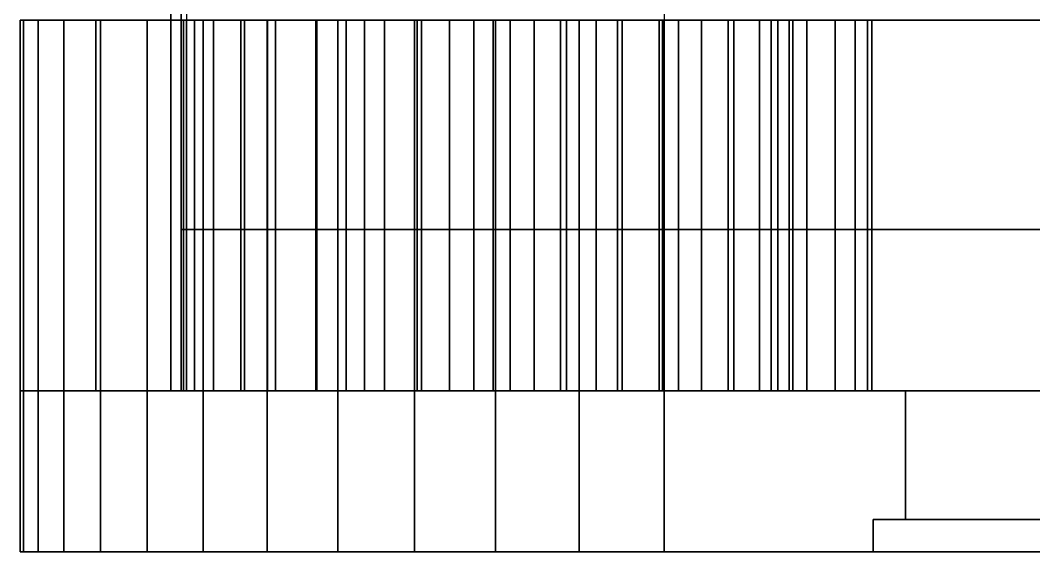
# Model space of a CAD drawing. Header units: metres. Extents: x 0 to 90, y -3.3 to 0.
# Drawn here: x 0 to 3.149, y -3.3 to -1.65 of the extents above; entities that cross this region are included whole.
import ezdxf

# ---------------------------------------------------------------- set-up
doc = ezdxf.new("R2010")
doc.units = ezdxf.units.M

msp = doc.modelspace()

# ---------------------------------------------------------------- linework, layer by layer
at = {"layer": 'bottom'}
for points, invisible_edges in [([(8.8, -1.65, 94), (2, 0, 94), (2, -1.65, 94)], 1), ([(2, 0, 94), (8.8, -1.65, 94), (8.8, 0, 94)], 3), ([(0.5, -1.65, 7.7541), (0.4682, 0, 7.7461), (0.4682, -1.65, 7.7461)], 1), ([(0.4682, 0, 7.7461), (0.5, -1.65, 7.7541), (0.5, 0, 7.7541)], 3), ([(0.4682, 0, 12.4539), (0.5, -1.65, 12.4459), (0.4682, -1.65, 12.4539)], 1), ([(0.5, -1.65, 12.4459), (0.4682, 0, 12.4539), (0.5, 0, 12.4459)], 13), ([(0.5, 0, 7.7541), (0.5, -1.65, 7.7541), (0.6967, -1.65, 7.8033)], 13), ([(0.5, -1.65, 12.4459), (0.5, 0, 12.4459), (0.6967, -1.65, 12.3967)], 3), ([(0.5, -0.5, 12.6967), (0.5, -1.65, 22.2), (0.5, -1.65, 12.6967)], 1), ([(0.516, -0.5, 7.5057), (0.5, -1.65, 7.5033), (0.5, -0.5, 7.5033)], 1), ([(0.5, -1.65, 7.5033), (0.516, -0.5, 7.5057), (0.516, -1.65, 7.5057)], 1), ([(0.516, -1.65, 12.6943), (0.5, -0.5, 12.6967), (0.5, -1.65, 12.6967)], 1), ([(0.5, -1.65, 5.7071), (0.5, -0.5, 7.5033), (0.5, -1.65, 7.5033)], 1), ([(0, -1.65, 7.7), (0.5, -1.65, 5.7071), (0.5, -1.65, 7.5033)], 13), ([(0, -1.65, 7.7), (0.5, -1.65, 7.5033), (0.516, -1.65, 7.5057)], 13), ([(0, -1.65, 12.5), (1.0122, -1.65, 12.5438), (0.5, -1.65, 12.6967)], 15), ([(0, -1.65, 12.5), (0.5, -1.65, 12.6967), (0, -1.65, 92)], 3), ([(0, -1.65, 92), (0.5, -1.65, 12.6967), (0.5, -1.65, 22.2)], 13), ([(0.4682, -1.65, 7.7461), (1.2469, -1.65, 7.7672), (0.5, -1.65, 7.7541)], 3), ([(0.5, -1.65, 12.4459), (1.0122, -1.65, 12.5438), (0.4682, -1.65, 12.4539)], 3), ([(0.5, -1.65, 7.7541), (1.2469, -1.65, 7.7672), (0.6967, -1.65, 7.8033)], 3), ([(0.6967, -1.65, 12.3967), (1.2469, -1.65, 12.4328), (0.5, -1.65, 12.4459)], 3), ([(0.5, -1.65, 12.4459), (1.2469, -1.65, 12.4328), (1.0122, -1.65, 12.5438)], 13), ([(0.5, -1.65, 12.6967), (1.0122, -1.65, 12.5438), (0.7678, -1.65, 12.6312)], 13), ([(0.5, -1.65, 12.6967), (0.7678, -1.65, 12.6312), (0.516, -1.65, 12.6943)], 1), ([(1.2252, -1.65, 93.8642), (8.8, -1.65, 93.9), (1.4765, -1.65, 93.9446)], 3), ([(8.8, -1.65, 93.9), (1.2252, -1.65, 93.8642), (81.2, -1.65, 93.9)], 3), ([(1.4765, -1.65, 93.9446), (8.8, -1.65, 93.9), (8.8, -1.65, 94)], 13), ([(1.4765, -1.65, 93.9446), (8.8, -1.65, 94), (1.7364, -1.65, 93.9901)], 3), ([(1.7364, -1.65, 93.9901), (8.8, -1.65, 94), (2, -1.65, 94)], 1)]:
    msp.add_3dface(points, dxfattribs=dict(at, invisible_edges=invisible_edges))
at = {"layer": 'top'}
for points, invisible_edges in [([(0.2352, -1.65, 12.4884), (0, -2.8, 12.5), (0, -1.65, 12.5)], 1), ([(0, -2.8, 12.5), (0.2352, -1.65, 12.4884), (0.2352, -2.8, 12.4884)], 1), ([(0, -3.3, 5.5), (5.5, -1.65), (5.5, -3.3)], 1), ([(5.5, -1.65), (0, -3.3, 5.5), (0, -1.65, 5.5)], 1), ([(0, -2.8, 7.7), (0.2352, -1.65, 7.7116), (0, -1.65, 7.7)], 1), ([(0.2352, -1.65, 7.7116), (0, -2.8, 7.7), (0.2352, -2.8, 7.7116)], 1), ([(0, -1.65, 92), (0, -3.3, 5.5), (0, -3.3, 92)], 1), ([(0, -3.3, 5.5), (0, -1.65, 92), (0, -2.8, 12.5)], 15), ([(0, -2.8, 12.5), (0, -1.65, 92), (0, -1.65, 12.5)], 1), ([(0, -3.3, 5.5), (0, -2.8, 7.7), (0, -1.65, 5.5)], 3), ([(0, -1.65, 5.5), (0, -2.8, 7.7), (0, -1.65, 7.7)], 1), ([(0.0099, -1.65, 92.2636), (0, -3.3, 92), (0.0099, -3.3, 92.2636)], 1), ([(0, -3.3, 92), (0.0099, -1.65, 92.2636), (0, -1.65, 92)], 1), ([(5.7071, -1.65, 0.5), (5.5, -1.65), (0, -1.65, 5.5)], 13), ([(5.7071, -1.65, 0.5), (0, -1.65, 5.5), (0.5, -1.65, 5.7071)], 3), ([(0.5, -1.65, 5.7071), (0, -1.65, 5.5), (0, -1.65, 7.7)], 13), ([(0.5, -1.65, 5.7071), (0, -1.65, 7.7), (0.5, -1.65, 7.5033)], 3), ([(0.5, -1.65, 7.5033), (0, -1.65, 7.7), (0.516, -1.65, 7.5057)], 3), ([(0.516, -1.65, 7.5057), (0, -1.65, 7.7), (0.7678, -1.65, 7.5688)], 3), ([(0.7678, -1.65, 7.5688), (0, -1.65, 7.7), (1.0122, -1.65, 7.6562)], 3), ([(1.0122, -1.65, 7.6562), (0, -1.65, 7.7), (0.2352, -1.65, 7.7116)], 13), ([(1.0122, -1.65, 12.5438), (0.2352, -1.65, 12.4884), (0, -1.65, 12.5)], 13), ([(1.0122, -1.65, 12.5438), (0, -1.65, 12.5), (0.5, -1.65, 12.6967)], 15), ([(0.5, -1.65, 12.6967), (0, -1.65, 12.5), (0, -1.65, 92)], 13), ([(0.0554, -1.65, 92.5235), (0.0099, -3.3, 92.2636), (0.0554, -3.3, 92.5235)], 1), ([(0.0099, -3.3, 92.2636), (0.0554, -1.65, 92.5235), (0.0099, -1.65, 92.2636)], 1), ([(0.1358, -1.65, 92.7748), (0.0554, -3.3, 92.5235), (0.1358, -3.3, 92.7748)], 1), ([(0.0554, -3.3, 92.5235), (0.1358, -1.65, 92.7748), (0.0554, -1.65, 92.5235)], 1), ([(0.2495, -1.65, 93.0129), (0.1358, -3.3, 92.7748), (0.2495, -3.3, 93.0129)], 1), ([(0.1358, -3.3, 92.7748), (0.2495, -1.65, 93.0129), (0.1358, -1.65, 92.7748)], 1), ([(0.2352, -2.8, 7.7116), (0.4682, -1.65, 7.7461), (0.2352, -1.65, 7.7116)], 1), ([(0.4682, -1.65, 7.7461), (0.2352, -2.8, 7.7116), (0.4682, -2.8, 7.7461)], 1), ([(0.4682, -1.65, 12.4539), (0.2352, -2.8, 12.4884), (0.2352, -1.65, 12.4884)], 1), ([(0.2352, -2.8, 12.4884), (0.4682, -1.65, 12.4539), (0.4682, -2.8, 12.4539)], 1), ([(1.0122, -1.65, 7.6562), (0.2352, -1.65, 7.7116), (1.2469, -1.65, 7.7672)], 3), ([(1.2469, -1.65, 7.7672), (0.2352, -1.65, 7.7116), (0.4682, -1.65, 7.7461)], 13), ([(1.0122, -1.65, 12.5438), (0.4682, -1.65, 12.4539), (0.2352, -1.65, 12.4884)], 13), ([(0.3944, -1.65, 93.2334), (0.2495, -3.3, 93.0129), (0.3944, -3.3, 93.2334)], 1), ([(0.2495, -3.3, 93.0129), (0.3944, -1.65, 93.2334), (0.2495, -1.65, 93.0129)], 1), ([(0.5678, -1.65, 93.4322), (0.3944, -3.3, 93.2334), (0.5678, -3.3, 93.4322)], 1), ([(0.3944, -3.3, 93.2334), (0.5678, -1.65, 93.4322), (0.3944, -1.65, 93.2334)], 1), ([(0.4682, -2.8, 7.7461), (0.5, -1.65, 7.7541), (0.4682, -1.65, 7.7461)], 1), ([(0.5, -1.65, 7.7541), (0.4682, -2.8, 7.7461), (0.5, -2.8, 7.7541)], 13), ([(0.5, -1.65, 12.4459), (0.4682, -2.8, 12.4539), (0.4682, -1.65, 12.4539)], 1), ([(0.4682, -2.8, 12.4539), (0.5, -1.65, 12.4459), (0.5, -2.8, 12.4459)], 3), ([(1.2469, -1.65, 7.7672), (0.4682, -1.65, 7.7461), (0.5, -1.65, 7.7541)], 13), ([(1.0122, -1.65, 12.5438), (0.5, -1.65, 12.4459), (0.4682, -1.65, 12.4539)], 13), ([(0.5, -2.8, 75.1), (0.4998, -1.65, 92.0152), (0.4998, -2.8, 92.0152)], 1), ([(0.4998, -1.65, 92.0152), (0.5, -2.8, 75.1), (0.5, -2.3, 75.1)], 13), ([(0.4998, -1.65, 92.0152), (0.5, -2.3, 75.1), (0.5, -1.65, 75.1)], 1), ([(0.4998, -1.65, 92.0152), (0.5071, -2.8, 92.211), (0.4998, -2.8, 92.0152)], 1), ([(0.5071, -2.8, 92.211), (0.4998, -1.65, 92.0152), (0.5071, -1.65, 92.211)], 1), ([(0.5, -1.65, 7.7541), (0.5, -2.8, 7.7541), (0.6967, -2.8, 7.8033)], 13), ([(0.5, -1.65, 7.7541), (0.6967, -2.8, 7.8033), (0.6967, -1.65, 7.8033)], 1), ([(0.5, -2.8, 12.4459), (0.5, -1.65, 12.4459), (0.6967, -1.65, 12.3967)], 13), ([(0.5, -2.8, 12.4459), (0.6967, -1.65, 12.3967), (0.6967, -2.8, 12.3967)], 1), ([(0.516, -2.8, 12.6943), (0.5, -1.65, 12.6967), (0.5, -2.8, 12.6967)], 1), ([(0.5, -1.65, 12.6967), (0.516, -2.8, 12.6943), (0.516, -1.65, 12.6943)], 1), ([(5.7071, -2.8, 0.5), (0.5, -1.65, 5.7071), (0.5, -2.8, 5.7071)], 1), ([(0.5, -1.65, 5.7071), (5.7071, -2.8, 0.5), (5.7071, -1.65, 0.5)], 1), ([(0.5, -1.65, 5.7071), (0.5, -2.8, 7.5033), (0.5, -2.8, 5.7071)], 1), ([(0.5, -2.8, 7.5033), (0.5, -1.65, 5.7071), (0.5, -1.65, 7.5033)], 1), ([(0.516, -1.65, 7.5057), (0.5, -2.8, 7.5033), (0.5, -1.65, 7.5033)], 1), ([(0.5, -2.8, 7.5033), (0.516, -1.65, 7.5057), (0.516, -2.8, 7.5057)], 1), ([(0.5, -2.3, 22.2), (0.5, -2.8, 12.6967), (0.5, -1.65, 12.6967)], 13), ([(0.5, -2.3, 22.2), (0.5, -1.65, 12.6967), (0.5, -2.3, 22.7)], 3), ([(0.5, -2.3, 22.7), (0.5, -1.65, 12.6967), (0.5, -2.3, 74.6)], 15), ([(0.5, -2.3, 74.6), (0.5, -1.65, 12.6967), (0.5, -1.65, 74.6)], 1), ([(1.2469, -1.65, 7.7672), (0.5, -1.65, 7.7541), (0.6967, -1.65, 7.8033)], 13), ([(1.2469, -1.65, 12.4328), (0.6967, -1.65, 12.3967), (0.5, -1.65, 12.4459)], 13), ([(1.2469, -1.65, 12.4328), (0.5, -1.65, 12.4459), (1.0122, -1.65, 12.5438)], 3), ([(1.0122, -1.65, 12.5438), (0.5, -1.65, 12.6967), (0.7678, -1.65, 12.6312)], 3), ([(0.7678, -1.65, 12.6312), (0.5, -1.65, 12.6967), (0.516, -1.65, 12.6943)], 1), ([(0.5, -1.65, 74.6), (0.5, -2.3, 75.1), (0.5, -2.3, 74.6)], 1), ([(0.5, -2.3, 75.1), (0.5, -1.65, 74.6), (0.5, -1.65, 75.1)], 1), ([(0.5071, -1.65, 92.211), (0.5409, -2.8, 92.4039), (0.5071, -2.8, 92.211)], 1), ([(0.5409, -2.8, 92.4039), (0.5071, -1.65, 92.211), (0.5409, -1.65, 92.4039)], 1), ([(0.7678, -2.8, 12.6312), (0.516, -1.65, 12.6943), (0.516, -2.8, 12.6943)], 1), ([(0.516, -1.65, 12.6943), (0.7678, -2.8, 12.6312), (0.7678, -1.65, 12.6312)], 1), ([(0.7678, -1.65, 7.5688), (0.516, -2.8, 7.5057), (0.516, -1.65, 7.5057)], 1), ([(0.516, -2.8, 7.5057), (0.7678, -1.65, 7.5688), (0.7678, -2.8, 7.5688)], 1), ([(0.5409, -1.65, 92.4039), (0.6006, -2.8, 92.5905), (0.5409, -2.8, 92.4039)], 1), ([(0.6006, -2.8, 92.5905), (0.5409, -1.65, 92.4039), (0.6006, -1.65, 92.5905)], 1), ([(0.7666, -3.3, 93.6056), (0.5678, -1.65, 93.4322), (0.5678, -3.3, 93.4322)], 1), ([(0.5678, -1.65, 93.4322), (0.7666, -3.3, 93.6056), (0.7666, -1.65, 93.6056)], 1), ([(0.6006, -1.65, 92.5905), (0.685, -2.8, 92.7673), (0.6006, -2.8, 92.5905)], 1), ([(0.685, -2.8, 92.7673), (0.6006, -1.65, 92.5905), (0.685, -1.65, 92.7673)], 1), ([(0.685, -1.65, 92.7673), (0.7926, -2.8, 92.931), (0.685, -2.8, 92.7673)], 1), ([(0.7926, -2.8, 92.931), (0.685, -1.65, 92.7673), (0.7926, -1.65, 92.931)], 1), ([(0.9184, -2.8, 7.8827), (0.6967, -1.65, 7.8033), (0.6967, -2.8, 7.8033)], 1), ([(0.6967, -1.65, 7.8033), (0.9184, -2.8, 7.8827), (0.9184, -1.65, 7.8827)], 1), ([(0.6967, -1.65, 12.3967), (0.9184, -2.8, 12.3173), (0.6967, -2.8, 12.3967)], 1), ([(0.9184, -2.8, 12.3173), (0.6967, -1.65, 12.3967), (0.9184, -1.65, 12.3173)], 1), ([(1.2469, -1.65, 7.7672), (0.6967, -1.65, 7.8033), (1.4695, -1.65, 7.9007)], 3), ([(1.4695, -1.65, 7.9007), (0.6967, -1.65, 7.8033), (0.9184, -1.65, 7.8827)], 13), ([(1.2469, -1.65, 12.4328), (0.9184, -1.65, 12.3173), (0.6967, -1.65, 12.3967)], 13), ([(0.9871, -3.3, 93.7505), (0.7666, -1.65, 93.6056), (0.7666, -3.3, 93.6056)], 1), ([(0.7666, -1.65, 93.6056), (0.9871, -3.3, 93.7505), (0.9871, -1.65, 93.7505)], 1), ([(45, -1.65, 93.9), (1.9848, -1.65, 93.5002), (0.7666, -1.65, 93.6056)], 15), ([(45, -1.65, 93.9), (0.7666, -1.65, 93.6056), (0.9871, -1.65, 93.7505)], 13), ([(1.0122, -1.65, 7.6562), (0.7678, -2.8, 7.5688), (0.7678, -1.65, 7.5688)], 1), ([(0.7678, -2.8, 7.5688), (1.0122, -1.65, 7.6562), (1.0122, -2.8, 7.6562)], 1), ([(1.0122, -2.8, 12.5438), (0.7678, -1.65, 12.6312), (0.7678, -2.8, 12.6312)], 1), ([(0.7678, -1.65, 12.6312), (1.0122, -2.8, 12.5438), (1.0122, -1.65, 12.5438)], 1), ([(0.7926, -1.65, 92.931), (0.9214, -2.8, 93.0786), (0.7926, -2.8, 92.931)], 1), ([(0.9214, -2.8, 93.0786), (0.7926, -1.65, 92.931), (0.9214, -1.65, 93.0786)], 1), ([(0.9184, -2.8, 7.8827), (1.1314, -1.65, 7.9834), (0.9184, -1.65, 7.8827)], 1), ([(1.1314, -1.65, 7.9834), (0.9184, -2.8, 7.8827), (1.1314, -2.8, 7.9834)], 1), ([(1.1314, -1.65, 12.2166), (0.9184, -2.8, 12.3173), (0.9184, -1.65, 12.3173)], 1), ([(0.9184, -2.8, 12.3173), (1.1314, -1.65, 12.2166), (1.1314, -2.8, 12.2166)], 1), ([(1.4695, -1.65, 7.9007), (0.9184, -1.65, 7.8827), (1.1314, -1.65, 7.9834)], 13), ([(1.4695, -1.65, 12.2993), (1.1314, -1.65, 12.2166), (0.9184, -1.65, 12.3173)], 13), ([(1.4695, -1.65, 12.2993), (0.9184, -1.65, 12.3173), (1.2469, -1.65, 12.4328)], 3), ([(1.069, -1.65, 93.2074), (0.9214, -2.8, 93.0786), (0.9214, -1.65, 93.0786)], 1), ([(0.9214, -2.8, 93.0786), (1.069, -1.65, 93.2074), (1.069, -2.8, 93.2074)], 1), ([(1.2252, -3.3, 93.8642), (0.9871, -1.65, 93.7505), (0.9871, -3.3, 93.7505)], 1), ([(0.9871, -1.65, 93.7505), (1.2252, -3.3, 93.8642), (1.2252, -1.65, 93.8642)], 1), ([(45, -1.65, 93.9), (0.9871, -1.65, 93.7505), (1.2252, -1.65, 93.8642)], 13), ([(1.2469, -1.65, 7.7672), (1.0122, -2.8, 7.6562), (1.0122, -1.65, 7.6562)], 1), ([(1.0122, -2.8, 7.6562), (1.2469, -1.65, 7.7672), (1.2469, -2.8, 7.7672)], 1), ([(1.0122, -2.8, 12.5438), (1.2469, -1.65, 12.4328), (1.0122, -1.65, 12.5438)], 1), ([(1.2469, -1.65, 12.4328), (1.0122, -2.8, 12.5438), (1.2469, -2.8, 12.4328)], 1), ([(1.2327, -1.65, 93.315), (1.069, -2.8, 93.2074), (1.069, -1.65, 93.2074)], 1), ([(1.069, -2.8, 93.2074), (1.2327, -1.65, 93.315), (1.2327, -2.8, 93.315)], 1), ([(1.3334, -1.65, 12.0955), (1.1314, -2.8, 12.2166), (1.1314, -1.65, 12.2166)], 1), ([(1.1314, -2.8, 12.2166), (1.3334, -1.65, 12.0955), (1.3334, -2.8, 12.0955)], 1), ([(1.1314, -2.8, 7.9834), (1.3334, -1.65, 8.1045), (1.1314, -1.65, 7.9834)], 1), ([(1.3334, -1.65, 8.1045), (1.1314, -2.8, 7.9834), (1.3334, -2.8, 8.1045)], 1), ([(1.4695, -1.65, 7.9007), (1.1314, -1.65, 7.9834), (1.678, -1.65, 8.0553)], 3), ([(1.678, -1.65, 8.0553), (1.1314, -1.65, 7.9834), (1.3334, -1.65, 8.1045)], 13), ([(1.678, -1.65, 12.1447), (1.3334, -1.65, 12.0955), (1.1314, -1.65, 12.2166)], 13), ([(1.678, -1.65, 12.1447), (1.1314, -1.65, 12.2166), (1.4695, -1.65, 12.2993)], 3), ([(1.4765, -3.3, 93.9446), (1.2252, -1.65, 93.8642), (1.2252, -3.3, 93.8642)], 1), ([(1.2252, -1.65, 93.8642), (1.4765, -3.3, 93.9446), (1.4765, -1.65, 93.9446)], 1), ([(1.4765, -1.65, 93.9446), (8.8, -1.65, 93.9), (1.2252, -1.65, 93.8642)], 3), ([(45, -1.65, 93.9), (1.2252, -1.65, 93.8642), (8.8, -1.65, 93.9)], 3), ([(1.4095, -1.65, 93.3994), (1.2327, -2.8, 93.315), (1.2327, -1.65, 93.315)], 1), ([(1.2327, -2.8, 93.315), (1.4095, -1.65, 93.3994), (1.4095, -2.8, 93.3994)], 1), ([(1.4695, -1.65, 7.9007), (1.2469, -2.8, 7.7672), (1.2469, -1.65, 7.7672)], 1), ([(1.2469, -2.8, 7.7672), (1.4695, -1.65, 7.9007), (1.4695, -2.8, 7.9007)], 1), ([(1.2469, -2.8, 12.4328), (1.4695, -1.65, 12.2993), (1.2469, -1.65, 12.4328)], 1), ([(1.4695, -1.65, 12.2993), (1.2469, -2.8, 12.4328), (1.4695, -2.8, 12.2993)], 1), ([(1.5225, -1.65, 11.9552), (1.3334, -2.8, 12.0955), (1.3334, -1.65, 12.0955)], 1), ([(1.3334, -2.8, 12.0955), (1.5225, -1.65, 11.9552), (1.5225, -2.8, 11.9552)], 1), ([(1.3334, -2.8, 8.1045), (1.5225, -1.65, 8.2448), (1.3334, -1.65, 8.1045)], 1), ([(1.5225, -1.65, 8.2448), (1.3334, -2.8, 8.1045), (1.5225, -2.8, 8.2448)], 1), ([(1.678, -1.65, 8.0553), (1.3334, -1.65, 8.1045), (1.8704, -1.65, 8.2296)], 3), ([(1.8704, -1.65, 8.2296), (1.3334, -1.65, 8.1045), (1.5225, -1.65, 8.2448)], 13), ([(1.8704, -1.65, 11.9704), (1.5225, -1.65, 11.9552), (1.3334, -1.65, 12.0955)], 13), ([(1.8704, -1.65, 11.9704), (1.3334, -1.65, 12.0955), (1.678, -1.65, 12.1447)], 3), ([(1.5961, -1.65, 93.4591), (1.4095, -2.8, 93.3994), (1.4095, -1.65, 93.3994)], 1), ([(1.4095, -2.8, 93.3994), (1.5961, -1.65, 93.4591), (1.5961, -2.8, 93.4591)], 1), ([(1.678, -1.65, 8.0553), (1.4695, -2.8, 7.9007), (1.4695, -1.65, 7.9007)], 1), ([(1.4695, -2.8, 7.9007), (1.678, -1.65, 8.0553), (1.678, -2.8, 8.0553)], 1), ([(1.4695, -2.8, 12.2993), (1.678, -1.65, 12.1447), (1.4695, -1.65, 12.2993)], 1), ([(1.678, -1.65, 12.1447), (1.4695, -2.8, 12.2993), (1.678, -2.8, 12.1447)], 1), ([(1.7364, -3.3, 93.9901), (1.4765, -1.65, 93.9446), (1.4765, -3.3, 93.9446)], 1), ([(1.4765, -1.65, 93.9446), (1.7364, -3.3, 93.9901), (1.7364, -1.65, 93.9901)], 1), ([(8.8, -1.65, 93.9), (1.4765, -1.65, 93.9446), (8.8, -1.65, 94)], 3), ([(8.8, -1.65, 94), (1.4765, -1.65, 93.9446), (1.7364, -1.65, 93.9901)], 13), ([(1.6971, -1.65, 11.7971), (1.5225, -2.8, 11.9552), (1.5225, -1.65, 11.9552)], 1), ([(1.5225, -2.8, 11.9552), (1.6971, -1.65, 11.7971), (1.6971, -2.8, 11.7971)], 1), ([(1.5225, -2.8, 8.2448), (1.6971, -1.65, 8.4029), (1.5225, -1.65, 8.2448)], 1), ([(1.6971, -1.65, 8.4029), (1.5225, -2.8, 8.2448), (1.6971, -2.8, 8.4029)], 1), ([(1.8704, -1.65, 8.2296), (1.5225, -1.65, 8.2448), (2.0447, -1.65, 8.422)], 3), ([(2.0447, -1.65, 8.422), (1.5225, -1.65, 8.2448), (1.6971, -1.65, 8.4029)], 13), ([(1.8704, -1.65, 11.9704), (1.6971, -1.65, 11.7971), (1.5225, -1.65, 11.9552)], 13), ([(1.789, -1.65, 93.4929), (1.5961, -2.8, 93.4591), (1.5961, -1.65, 93.4591)], 1), ([(1.5961, -2.8, 93.4591), (1.789, -1.65, 93.4929), (1.789, -2.8, 93.4929)], 1), ([(1.678, -2.8, 12.1447), (1.8704, -1.65, 11.9704), (1.678, -1.65, 12.1447)], 1), ([(1.8704, -1.65, 11.9704), (1.678, -2.8, 12.1447), (1.8704, -2.8, 11.9704)], 1), ([(1.8704, -1.65, 8.2296), (1.678, -2.8, 8.0553), (1.678, -1.65, 8.0553)], 1), ([(1.678, -2.8, 8.0553), (1.8704, -1.65, 8.2296), (1.8704, -2.8, 8.2296)], 1), ([(1.6971, -1.65, 11.7971), (1.8552, -2.8, 11.6225), (1.6971, -2.8, 11.7971)], 1), ([(1.8552, -2.8, 11.6225), (1.6971, -1.65, 11.7971), (1.8552, -1.65, 11.6225)], 1), ([(1.8552, -1.65, 8.5775), (1.6971, -2.8, 8.4029), (1.8552, -2.8, 8.5775)], 1), ([(1.6971, -2.8, 8.4029), (1.8552, -1.65, 8.5775), (1.6971, -1.65, 8.4029)], 1), ([(2.0447, -1.65, 8.422), (1.6971, -1.65, 8.4029), (1.8552, -1.65, 8.5775)], 13), ([(2.0447, -1.65, 11.778), (1.8552, -1.65, 11.6225), (1.6971, -1.65, 11.7971)], 13), ([(2.0447, -1.65, 11.778), (1.6971, -1.65, 11.7971), (1.8704, -1.65, 11.9704)], 3), ([(2, -3.3, 94), (1.7364, -1.65, 93.9901), (1.7364, -3.3, 93.9901)], 1), ([(1.7364, -1.65, 93.9901), (2, -3.3, 94), (2, -1.65, 94)], 1), ([(8.8, -1.65, 94), (1.7364, -1.65, 93.9901), (2, -1.65, 94)], 1), ([(1.9848, -1.65, 93.5002), (1.789, -2.8, 93.4929), (1.789, -1.65, 93.4929)], 1), ([(1.789, -2.8, 93.4929), (1.9848, -1.65, 93.5002), (1.9848, -2.8, 93.5002)], 1), ([(1.8552, -1.65, 11.6225), (1.9955, -2.8, 11.4334), (1.8552, -2.8, 11.6225)], 1), ([(1.9955, -2.8, 11.4334), (1.8552, -1.65, 11.6225), (1.9955, -1.65, 11.4334)], 1), ([(1.9955, -1.65, 8.7666), (1.8552, -2.8, 8.5775), (1.9955, -2.8, 8.7666)], 1), ([(1.8552, -2.8, 8.5775), (1.9955, -1.65, 8.7666), (1.8552, -1.65, 8.5775)], 1), ([(2.0447, -1.65, 8.422), (1.8552, -1.65, 8.5775), (2.1993, -1.65, 8.6305)], 3), ([(2.1993, -1.65, 8.6305), (1.8552, -1.65, 8.5775), (1.9955, -1.65, 8.7666)], 13), ([(2.1993, -1.65, 11.5695), (1.9955, -1.65, 11.4334), (1.8552, -1.65, 11.6225)], 13), ([(2.1993, -1.65, 11.5695), (1.8552, -1.65, 11.6225), (2.0447, -1.65, 11.778)], 3), ([(1.8704, -1.65, 8.2296), (2.0447, -2.8, 8.422), (1.8704, -2.8, 8.2296)], 1), ([(2.0447, -2.8, 8.422), (1.8704, -1.65, 8.2296), (2.0447, -1.65, 8.422)], 1), ([(2.0447, -1.65, 11.778), (1.8704, -2.8, 11.9704), (2.0447, -2.8, 11.778)], 1), ([(1.8704, -2.8, 11.9704), (2.0447, -1.65, 11.778), (1.8704, -1.65, 11.9704)], 1), ([(45, -1.65, 93.5), (1.9848, -1.65, 93.5002), (45, -1.65, 93.9)], 15), ([(9.2, -1.65, 93.5), (1.9848, -2.8, 93.5002), (1.9848, -1.65, 93.5002)], 1), ([(1.9848, -2.8, 93.5002), (9.2, -1.65, 93.5), (9.2, -2.8, 93.5)], 3), ([(1.9955, -1.65, 11.4334), (2.1166, -2.8, 11.2314), (1.9955, -2.8, 11.4334)], 1), ([(2.1166, -2.8, 11.2314), (1.9955, -1.65, 11.4334), (2.1166, -1.65, 11.2314)], 1), ([(2.1166, -1.65, 8.9686), (1.9955, -2.8, 8.7666), (2.1166, -2.8, 8.9686)], 1), ([(1.9955, -2.8, 8.7666), (2.1166, -1.65, 8.9686), (1.9955, -1.65, 8.7666)], 1), ([(2.1993, -1.65, 8.6305), (1.9955, -1.65, 8.7666), (2.3328, -1.65, 8.8531)], 3), ([(2.3328, -1.65, 8.8531), (1.9955, -1.65, 8.7666), (2.1166, -1.65, 8.9686)], 13), ([(2.3328, -1.65, 11.3469), (2.1166, -1.65, 11.2314), (1.9955, -1.65, 11.4334)], 13), ([(2.3328, -1.65, 11.3469), (1.9955, -1.65, 11.4334), (2.1993, -1.65, 11.5695)], 3), ([(8.8, -3.3, 94), (2, -1.65, 94), (2, -3.3, 94)], 1), ([(2, -1.65, 94), (8.8, -3.3, 94), (8.8, -1.65, 94)], 3), ([(2.0447, -1.65, 8.422), (2.1993, -2.8, 8.6305), (2.0447, -2.8, 8.422)], 1), ([(2.1993, -2.8, 8.6305), (2.0447, -1.65, 8.422), (2.1993, -1.65, 8.6305)], 1), ([(2.1993, -1.65, 11.5695), (2.0447, -2.8, 11.778), (2.1993, -2.8, 11.5695)], 1), ([(2.0447, -2.8, 11.778), (2.1993, -1.65, 11.5695), (2.0447, -1.65, 11.778)], 1), ([(2.1166, -1.65, 11.2314), (2.2173, -2.8, 11.0184), (2.1166, -2.8, 11.2314)], 1), ([(2.2173, -2.8, 11.0184), (2.1166, -1.65, 11.2314), (2.2173, -1.65, 11.0184)], 1), ([(2.2173, -1.65, 9.1816), (2.1166, -2.8, 8.9686), (2.2173, -2.8, 9.1816)], 1), ([(2.1166, -2.8, 8.9686), (2.2173, -1.65, 9.1816), (2.1166, -1.65, 8.9686)], 1), ([(2.3328, -1.65, 8.8531), (2.1166, -1.65, 8.9686), (2.4438, -1.65, 9.0878)], 3), ([(2.4438, -1.65, 9.0878), (2.1166, -1.65, 8.9686), (2.2173, -1.65, 9.1816)], 13), ([(2.4438, -1.65, 11.1122), (2.2173, -1.65, 11.0184), (2.1166, -1.65, 11.2314)], 13), ([(2.4438, -1.65, 11.1122), (2.1166, -1.65, 11.2314), (2.3328, -1.65, 11.3469)], 3), ([(2.1993, -1.65, 8.6305), (2.3328, -2.8, 8.8531), (2.1993, -2.8, 8.6305)], 1), ([(2.3328, -2.8, 8.8531), (2.1993, -1.65, 8.6305), (2.3328, -1.65, 8.8531)], 1), ([(2.3328, -1.65, 11.3469), (2.1993, -2.8, 11.5695), (2.3328, -2.8, 11.3469)], 1), ([(2.1993, -2.8, 11.5695), (2.3328, -1.65, 11.3469), (2.1993, -1.65, 11.5695)], 1), ([(2.2173, -1.65, 11.0184), (2.2967, -2.8, 10.7967), (2.2173, -2.8, 11.0184)], 1), ([(2.2967, -2.8, 10.7967), (2.2173, -1.65, 11.0184), (2.2967, -1.65, 10.7967)], 1), ([(2.2967, -1.65, 9.4033), (2.2173, -2.8, 9.1816), (2.2967, -2.8, 9.4033)], 1), ([(2.2173, -2.8, 9.1816), (2.2967, -1.65, 9.4033), (2.2173, -1.65, 9.1816)], 1), ([(2.4438, -1.65, 9.0878), (2.2173, -1.65, 9.1816), (2.5312, -1.65, 9.3322)], 3), ([(2.5312, -1.65, 9.3322), (2.2173, -1.65, 9.1816), (2.2967, -1.65, 9.4033)], 13), ([(2.5312, -1.65, 10.8678), (2.2967, -1.65, 10.7967), (2.2173, -1.65, 11.0184)], 13), ([(2.5312, -1.65, 10.8678), (2.2173, -1.65, 11.0184), (2.4438, -1.65, 11.1122)], 3), ([(2.2967, -1.65, 10.7967), (2.3539, -2.8, 10.5682), (2.2967, -2.8, 10.7967)], 1), ([(2.3539, -2.8, 10.5682), (2.2967, -1.65, 10.7967), (2.3539, -1.65, 10.5682)], 1), ([(2.3539, -1.65, 9.6318), (2.2967, -2.8, 9.4033), (2.3539, -2.8, 9.6318)], 1), ([(2.2967, -2.8, 9.4033), (2.3539, -1.65, 9.6318), (2.2967, -1.65, 9.4033)], 1), ([(2.5312, -1.65, 9.3322), (2.2967, -1.65, 9.4033), (2.5943, -1.65, 9.584)], 3), ([(2.5943, -1.65, 9.584), (2.2967, -1.65, 9.4033), (2.3539, -1.65, 9.6318)], 13), ([(2.5943, -1.65, 10.616), (2.3539, -1.65, 10.5682), (2.2967, -1.65, 10.7967)], 13), ([(2.5943, -1.65, 10.616), (2.2967, -1.65, 10.7967), (2.5312, -1.65, 10.8678)], 3), ([(2.4438, -1.65, 11.1122), (2.3328, -2.8, 11.3469), (2.4438, -2.8, 11.1122)], 1), ([(2.3328, -2.8, 11.3469), (2.4438, -1.65, 11.1122), (2.3328, -1.65, 11.3469)], 1), ([(2.3328, -1.65, 8.8531), (2.4438, -2.8, 9.0878), (2.3328, -2.8, 8.8531)], 1), ([(2.4438, -2.8, 9.0878), (2.3328, -1.65, 8.8531), (2.4438, -1.65, 9.0878)], 1), ([(2.3539, -1.65, 10.5682), (2.3884, -2.8, 10.3352), (2.3539, -2.8, 10.5682)], 1), ([(2.3884, -2.8, 10.3352), (2.3539, -1.65, 10.5682), (2.3884, -1.65, 10.3352)], 1), ([(2.3884, -1.65, 9.8648), (2.3539, -2.8, 9.6318), (2.3884, -2.8, 9.8648)], 1), ([(2.3539, -2.8, 9.6318), (2.3884, -1.65, 9.8648), (2.3539, -1.65, 9.6318)], 1), ([(2.5943, -1.65, 9.584), (2.3539, -1.65, 9.6318), (2.6324, -1.65, 9.8407)], 3), ([(2.6324, -1.65, 9.8407), (2.3539, -1.65, 9.6318), (2.3884, -1.65, 9.8648)], 13), ([(2.6324, -1.65, 10.3593), (2.3884, -1.65, 10.3352), (2.3539, -1.65, 10.5682)], 13), ([(2.6324, -1.65, 10.3593), (2.3539, -1.65, 10.5682), (2.5943, -1.65, 10.616)], 3), ([(2.3884, -1.65, 10.3352), (2.4, -2.8, 10.1), (2.3884, -2.8, 10.3352)], 1), ([(2.4, -2.8, 10.1), (2.3884, -1.65, 10.3352), (2.4, -1.65, 10.1)], 1), ([(2.4, -1.65, 10.1), (2.3884, -2.8, 9.8648), (2.4, -2.8, 10.1)], 1), ([(2.3884, -2.8, 9.8648), (2.4, -1.65, 10.1), (2.3884, -1.65, 9.8648)], 1), ([(2.6324, -1.65, 9.8407), (2.3884, -1.65, 9.8648), (2.6451, -1.65, 10.1)], 3), ([(2.6451, -1.65, 10.1), (2.3884, -1.65, 9.8648), (2.4, -1.65, 10.1)], 13), ([(2.6451, -1.65, 10.1), (2.4, -1.65, 10.1), (2.3884, -1.65, 10.3352)], 13), ([(2.6451, -1.65, 10.1), (2.3884, -1.65, 10.3352), (2.6324, -1.65, 10.3593)], 3), ([(2.4438, -1.65, 9.0878), (2.5312, -2.8, 9.3322), (2.4438, -2.8, 9.0878)], 1), ([(2.5312, -2.8, 9.3322), (2.4438, -1.65, 9.0878), (2.5312, -1.65, 9.3322)], 1), ([(2.5312, -1.65, 10.8678), (2.4438, -2.8, 11.1122), (2.5312, -2.8, 10.8678)], 1), ([(2.4438, -2.8, 11.1122), (2.5312, -1.65, 10.8678), (2.4438, -1.65, 11.1122)], 1), ([(2.5943, -1.65, 10.616), (2.5312, -2.8, 10.8678), (2.5943, -2.8, 10.616)], 1), ([(2.5312, -2.8, 10.8678), (2.5943, -1.65, 10.616), (2.5312, -1.65, 10.8678)], 1), ([(2.5312, -1.65, 9.3322), (2.5943, -2.8, 9.584), (2.5312, -2.8, 9.3322)], 1), ([(2.5943, -2.8, 9.584), (2.5312, -1.65, 9.3322), (2.5943, -1.65, 9.584)], 1), ([(2.5943, -1.65, 9.584), (2.6324, -2.8, 9.8407), (2.5943, -2.8, 9.584)], 1), ([(2.6324, -2.8, 9.8407), (2.5943, -1.65, 9.584), (2.6324, -1.65, 9.8407)], 1), ([(2.6324, -1.65, 10.3593), (2.5943, -2.8, 10.616), (2.6324, -2.8, 10.3593)], 1), ([(2.5943, -2.8, 10.616), (2.6324, -1.65, 10.3593), (2.5943, -1.65, 10.616)], 1), ([(2.6451, -1.65, 10.1), (2.6324, -2.8, 10.3593), (2.6451, -2.8, 10.1)], 1), ([(2.6324, -2.8, 10.3593), (2.6451, -1.65, 10.1), (2.6324, -1.65, 10.3593)], 1), ([(2.6324, -1.65, 9.8407), (2.6451, -2.8, 10.1), (2.6324, -2.8, 9.8407)], 1), ([(2.6451, -2.8, 10.1), (2.6324, -1.65, 9.8407), (2.6451, -1.65, 10.1)], 1), ([(0.5, -2.8, 12.6967), (0.5, -2.3, 22.2), (0.5, -2.8, 22.2)], 1), ([(0.5, -2.8, 74.6), (0.5, -2.8, 22.7), (0.5, -2.3, 22.7)], 13), ([(0.5, -2.8, 74.6), (0.5, -2.3, 22.7), (0.5, -2.3, 74.6)], 3), ([(0.5, -2.3, 22.7), (9.7896, -2.3, 22.2), (0.5, -2.3, 22.2)], 1), ([(9.7896, -2.3, 22.2), (0.5, -2.3, 22.7), (10.4128, -2.3, 22.2)], 15), ([(10.4128, -2.3, 22.2), (0.5, -2.3, 22.7), (10.042, -2.3, 22.7)], 1), ([(10.2645, -2.3, 74.6), (0.5, -2.8, 74.6), (0.5, -2.3, 74.6)], 1), ([(0.5, -2.8, 74.6), (10.2645, -2.3, 74.6), (10.042, -2.8, 74.6)], 3), ([(9.7896, -2.3, 22.2), (0.5, -2.8, 22.2), (0.5, -2.3, 22.2)], 1), ([(0.5, -2.8, 22.2), (9.7896, -2.3, 22.2), (9.7896, -2.8, 22.2)], 1), ([(9.2, -2.8, 75.1), (0.5, -2.3, 75.1), (0.5, -2.8, 75.1)], 1), ([(0.5, -2.3, 75.1), (9.2, -2.8, 75.1), (9.2, -2.3, 75.1)], 1), ([(10.042, -2.8, 22.7), (0.5, -2.3, 22.7), (0.5, -2.8, 22.7)], 1), ([(0.5, -2.3, 22.7), (10.042, -2.8, 22.7), (10.042, -2.3, 22.7)], 1), ([(0.5, -2.3, 75.1), (10.2645, -2.3, 74.6), (0.5, -2.3, 74.6)], 1), ([(10.2645, -2.3, 74.6), (0.5, -2.3, 75.1), (9.7, -2.3, 74.6777)], 15), ([(9.7, -2.3, 74.6777), (0.5, -2.3, 75.1), (9.2, -2.3, 75.1)], 13), ([(0, -2.8, 7.7), (0, -3.3, 5.5), (0, -2.8, 12.5)], 3), ([(0, -2.8, 12.5), (0.2352, -2.8, 7.7116), (0, -2.8, 7.7)], 1), ([(0.2352, -2.8, 7.7116), (0, -2.8, 12.5), (0.4682, -2.8, 7.7461)], 3), ([(0.4682, -2.8, 7.7461), (0, -2.8, 12.5), (0.5, -2.8, 7.7541)], 3), ([(0.5, -2.8, 7.7541), (0, -2.8, 12.5), (0.6967, -2.8, 7.8033)], 3), ([(0.6967, -2.8, 7.8033), (0, -2.8, 12.5), (0.9184, -2.8, 7.8827)], 3), ([(0.9184, -2.8, 7.8827), (0, -2.8, 12.5), (1.1314, -2.8, 7.9834)], 3), ([(1.1314, -2.8, 7.9834), (0, -2.8, 12.5), (1.3334, -2.8, 8.1045)], 3), ([(1.3334, -2.8, 8.1045), (0, -2.8, 12.5), (1.5225, -2.8, 8.2448)], 3), ([(1.5225, -2.8, 8.2448), (0, -2.8, 12.5), (1.6971, -2.8, 8.4029)], 3), ([(1.6971, -2.8, 8.4029), (0, -2.8, 12.5), (1.8552, -2.8, 8.5775)], 3), ([(1.8552, -2.8, 8.5775), (0, -2.8, 12.5), (1.9955, -2.8, 8.7666)], 3), ([(1.9955, -2.8, 8.7666), (0, -2.8, 12.5), (2.1166, -2.8, 8.9686)], 3), ([(2.1166, -2.8, 8.9686), (0, -2.8, 12.5), (2.2173, -2.8, 9.1816)], 3), ([(2.2173, -2.8, 9.1816), (0, -2.8, 12.5), (2.2967, -2.8, 9.4033)], 3), ([(2.2967, -2.8, 9.4033), (0, -2.8, 12.5), (2.3539, -2.8, 9.6318)], 3), ([(2.3539, -2.8, 9.6318), (0, -2.8, 12.5), (2.3884, -2.8, 9.8648)], 3), ([(2.3884, -2.8, 9.8648), (0, -2.8, 12.5), (2.4, -2.8, 10.1)], 3), ([(2.4, -2.8, 10.1), (0, -2.8, 12.5), (2.3884, -2.8, 10.3352)], 3), ([(2.3884, -2.8, 10.3352), (0, -2.8, 12.5), (2.3539, -2.8, 10.5682)], 3), ([(2.3539, -2.8, 10.5682), (0, -2.8, 12.5), (2.2967, -2.8, 10.7967)], 3), ([(2.2967, -2.8, 10.7967), (0, -2.8, 12.5), (2.2173, -2.8, 11.0184)], 3), ([(2.2173, -2.8, 11.0184), (0, -2.8, 12.5), (2.1166, -2.8, 11.2314)], 3), ([(2.1166, -2.8, 11.2314), (0, -2.8, 12.5), (1.9955, -2.8, 11.4334)], 3), ([(1.9955, -2.8, 11.4334), (0, -2.8, 12.5), (1.8552, -2.8, 11.6225)], 3), ([(1.8552, -2.8, 11.6225), (0, -2.8, 12.5), (1.6971, -2.8, 11.7971)], 3), ([(1.6971, -2.8, 11.7971), (0, -2.8, 12.5), (1.5225, -2.8, 11.9552)], 3), ([(1.5225, -2.8, 11.9552), (0, -2.8, 12.5), (1.3334, -2.8, 12.0955)], 3), ([(1.3334, -2.8, 12.0955), (0, -2.8, 12.5), (1.1314, -2.8, 12.2166)], 3), ([(1.1314, -2.8, 12.2166), (0, -2.8, 12.5), (0.9184, -2.8, 12.3173)], 3), ([(0.9184, -2.8, 12.3173), (0, -2.8, 12.5), (0.6967, -2.8, 12.3967)], 3), ([(0.6967, -2.8, 12.3967), (0, -2.8, 12.5), (0.5, -2.8, 12.4459)], 3), ([(0.5, -2.8, 12.4459), (0, -2.8, 12.5), (0.4682, -2.8, 12.4539)], 3), ([(0.4682, -2.8, 12.4539), (0, -2.8, 12.5), (0.2352, -2.8, 12.4884)], 1), ([(2.75, -2.8, 83.4), (0.5, -2.8, 75.1), (0.4998, -2.8, 92.0152)], 13), ([(2.75, -2.8, 83.4), (0.4998, -2.8, 92.0152), (2.75, -2.8, 87.2)], 3), ([(2.75, -2.8, 87.2), (0.4998, -2.8, 92.0152), (6.95, -2.8, 87.2)], 3), ([(9.2, -2.8, 93.5), (6.95, -2.8, 87.2), (0.4998, -2.8, 92.0152)], 15), ([(9.2, -2.8, 93.5), (0.4998, -2.8, 92.0152), (1.9848, -2.8, 93.5002)], 1), ([(0.5071, -2.8, 92.211), (1.9848, -2.8, 93.5002), (0.4998, -2.8, 92.0152)], 1), ([(0.5, -2.8, 22.7), (0.5, -2.8, 74.6), (0.5, -2.8, 48.5)], 1), ([(0.5, -2.8, 75.1), (2.75, -2.8, 83.4), (9.2, -2.8, 75.1)], 3), ([(0.5, -2.8, 5.7071), (9.7896, -2.8, 0.5), (5.7071, -2.8, 0.5)], 1), ([(9.7896, -2.8, 0.5), (0.5, -2.8, 5.7071), (9.7896, -2.8, 7.5033)], 3), ([(9.7896, -2.8, 7.5033), (0.5, -2.8, 5.7071), (0.5, -2.8, 7.5033)], 13), ([(9.7896, -2.8, 7.5033), (0.5, -2.8, 7.5033), (2.6451, -2.8, 7.5033)], 1), ([(0.5, -2.8, 12.6967), (2.6451, -2.8, 12.6943), (0.516, -2.8, 12.6943)], 1), ([(2.6451, -2.8, 12.6943), (0.5, -2.8, 12.6967), (9.7896, -2.8, 12.6943)], 3), ([(9.7896, -2.8, 12.6943), (0.5, -2.8, 12.6967), (9.7896, -2.8, 22.2)], 3), ([(9.7896, -2.8, 22.2), (0.5, -2.8, 12.6967), (0.5, -2.8, 22.2)], 1), ([(0.516, -2.8, 7.5057), (2.6451, -2.8, 7.5033), (0.5, -2.8, 7.5033)], 1), ([(0.5, -2.8, 48.5), (10.042, -2.8, 22.7), (0.5, -2.8, 22.7)], 1), ([(10.042, -2.8, 22.7), (0.5, -2.8, 48.5), (10.042, -2.8, 48.5)], 1), ([(0.5, -2.8, 74.6), (10.042, -2.8, 48.5), (0.5, -2.8, 48.5)], 1), ([(10.042, -2.8, 48.5), (0.5, -2.8, 74.6), (10.042, -2.8, 74.6)], 1), ([(1.9848, -2.8, 93.5002), (0.5071, -2.8, 92.211), (0.5409, -2.8, 92.4039)], 13), ([(2.6451, -2.8, 7.5033), (0.516, -2.8, 7.5057), (0.7678, -2.8, 7.5688)], 13), ([(2.6451, -2.8, 12.6943), (0.7678, -2.8, 12.6312), (0.516, -2.8, 12.6943)], 1), ([(1.9848, -2.8, 93.5002), (0.5409, -2.8, 92.4039), (0.6006, -2.8, 92.5905)], 13), ([(1.9848, -2.8, 93.5002), (0.6006, -2.8, 92.5905), (0.685, -2.8, 92.7673)], 13), ([(1.9848, -2.8, 93.5002), (0.685, -2.8, 92.7673), (0.7926, -2.8, 92.931)], 13), ([(2.6451, -2.8, 7.5033), (0.7678, -2.8, 7.5688), (1.0122, -2.8, 7.6562)], 13), ([(2.6451, -2.8, 12.6943), (1.0122, -2.8, 12.5438), (0.7678, -2.8, 12.6312)], 13), ([(1.9848, -2.8, 93.5002), (0.7926, -2.8, 92.931), (0.9214, -2.8, 93.0786)], 13), ([(1.9848, -2.8, 93.5002), (0.9214, -2.8, 93.0786), (1.069, -2.8, 93.2074)], 13), ([(2.6451, -2.8, 7.5033), (1.0122, -2.8, 7.6562), (1.2469, -2.8, 7.7672)], 13), ([(2.6451, -2.8, 12.6943), (1.2469, -2.8, 12.4328), (1.0122, -2.8, 12.5438)], 13), ([(1.9848, -2.8, 93.5002), (1.069, -2.8, 93.2074), (1.2327, -2.8, 93.315)], 13), ([(1.9848, -2.8, 93.5002), (1.2327, -2.8, 93.315), (1.4095, -2.8, 93.3994)], 13), ([(2.6451, -2.8, 7.5033), (1.2469, -2.8, 7.7672), (1.4695, -2.8, 7.9007)], 13), ([(2.6451, -2.8, 12.6943), (1.4695, -2.8, 12.2993), (1.2469, -2.8, 12.4328)], 13), ([(1.9848, -2.8, 93.5002), (1.4095, -2.8, 93.3994), (1.5961, -2.8, 93.4591)], 13), ([(2.6451, -2.8, 7.5033), (1.4695, -2.8, 7.9007), (1.678, -2.8, 8.0553)], 13), ([(2.6451, -2.8, 12.6943), (1.678, -2.8, 12.1447), (1.4695, -2.8, 12.2993)], 13), ([(1.9848, -2.8, 93.5002), (1.5961, -2.8, 93.4591), (1.789, -2.8, 93.4929)], 1), ([(2.6451, -2.8, 7.5033), (1.678, -2.8, 8.0553), (1.8704, -2.8, 8.2296)], 13), ([(2.6451, -2.8, 12.6943), (1.8704, -2.8, 11.9704), (1.678, -2.8, 12.1447)], 13), ([(2.6451, -2.8, 7.5033), (1.8704, -2.8, 8.2296), (2.0447, -2.8, 8.422)], 13), ([(2.6451, -2.8, 12.6943), (2.0447, -2.8, 11.778), (1.8704, -2.8, 11.9704)], 13), ([(2.6451, -2.8, 7.5033), (2.0447, -2.8, 8.422), (2.1993, -2.8, 8.6305)], 13), ([(2.6451, -2.8, 12.6943), (2.1993, -2.8, 11.5695), (2.0447, -2.8, 11.778)], 13), ([(2.6451, -2.8, 7.5033), (2.1993, -2.8, 8.6305), (2.3328, -2.8, 8.8531)], 13), ([(2.6451, -2.8, 12.6943), (2.3328, -2.8, 11.3469), (2.1993, -2.8, 11.5695)], 13), ([(2.6451, -2.8, 7.5033), (2.3328, -2.8, 8.8531), (2.4438, -2.8, 9.0878)], 13), ([(2.6451, -2.8, 12.6943), (2.4438, -2.8, 11.1122), (2.3328, -2.8, 11.3469)], 13), ([(2.6451, -2.8, 7.5033), (2.4438, -2.8, 9.0878), (2.5312, -2.8, 9.3322)], 13), ([(2.6451, -2.8, 12.6943), (2.5312, -2.8, 10.8678), (2.4438, -2.8, 11.1122)], 13), ([(2.6451, -2.8, 7.5033), (2.5312, -2.8, 9.3322), (2.5943, -2.8, 9.584)], 13), ([(2.6451, -2.8, 12.6943), (2.5943, -2.8, 10.616), (2.5312, -2.8, 10.8678)], 13), ([(2.6451, -2.8, 7.5033), (2.5943, -2.8, 9.584), (2.6324, -2.8, 9.8407)], 13), ([(2.6451, -2.8, 12.6943), (2.6324, -2.8, 10.3593), (2.5943, -2.8, 10.616)], 13), ([(2.6451, -2.8, 7.5033), (2.6324, -2.8, 9.8407), (2.6451, -2.8, 10.1)], 1), ([(2.6324, -2.8, 10.3593), (2.6451, -2.8, 12.6943), (2.6451, -2.8, 10.1)], 1), ([(2.6451, -2.8, 10.1), (9.7896, -2.8, 7.5033), (2.6451, -2.8, 7.5033)], 1), ([(9.7896, -2.8, 7.5033), (2.6451, -2.8, 10.1), (9.7896, -2.8, 12.6943)], 3), ([(9.7896, -2.8, 12.6943), (2.6451, -2.8, 10.1), (2.6451, -2.8, 12.6943)], 1), ([(6.95, -2.8, 87.2), (2.75, -3.2, 87.2), (2.75, -2.8, 87.2)], 1), ([(2.75, -3.2, 87.2), (6.95, -2.8, 87.2), (6.95, -3.2, 87.2)], 1), ([(2.75, -2.8, 83.4), (2.75, -3.2, 87.2), (2.75, -3.2, 83.4)], 1), ([(2.75, -3.2, 87.2), (2.75, -2.8, 83.4), (2.75, -2.8, 87.2)], 1), ([(6.95, -3.2, 83.4), (2.75, -2.8, 83.4), (2.75, -3.2, 83.4)], 1), ([(2.75, -2.8, 83.4), (6.95, -3.2, 83.4), (6.95, -2.8, 83.4)], 1), ([(6.95, -2.8, 83.4), (9.2, -2.8, 75.1), (2.75, -2.8, 83.4)], 3), ([(7.05, -3.3, 83.3), (2.65, -3.2, 83.3), (2.65, -3.3, 83.3)], 1), ([(2.65, -3.2, 83.3), (7.05, -3.3, 83.3), (7.05, -3.2, 83.3)], 1), ([(7.05, -3.2, 83.3), (6.95, -3.2, 83.4), (2.65, -3.2, 83.3)], 3), ([(2.65, -3.2, 83.3), (2.75, -3.2, 83.4), (2.65, -3.2, 87.3)], 3), ([(2.75, -3.2, 83.4), (2.65, -3.2, 83.3), (6.95, -3.2, 83.4)], 3), ([(2.65, -3.2, 87.3), (2.75, -3.2, 83.4), (2.75, -3.2, 87.2)], 13), ([(2.65, -3.2, 87.3), (2.75, -3.2, 87.2), (7.05, -3.2, 87.3)], 3), ([(7.05, -3.2, 87.3), (2.65, -3.3, 87.3), (2.65, -3.2, 87.3)], 1), ([(2.65, -3.3, 87.3), (7.05, -3.2, 87.3), (7.05, -3.3, 87.3)], 1), ([(2.65, -3.2, 83.3), (2.65, -3.3, 87.3), (2.65, -3.3, 83.3)], 1), ([(2.65, -3.3, 87.3), (2.65, -3.2, 83.3), (2.65, -3.2, 87.3)], 1), ([(6.95, -3.2, 87.2), (7.05, -3.2, 87.3), (2.75, -3.2, 87.2)], 3), ([(17.6, -3.3, 2.75), (20.1, -3.3, 31), (0, -3.3, 5.5)], 15), ([(0, -3.3, 5.5), (20.1, -3.3, 31), (9.3012, -3.3, 38.1357)], 15), ([(0, -3.3, 5.5), (9.3012, -3.3, 38.1357), (9.1927, -3.3, 38.2084)], 13), ([(0, -3.3, 5.5), (9.1927, -3.3, 38.2084), (9.0946, -3.3, 38.2946)], 13), ([(0, -3.3, 5.5), (9.0946, -3.3, 38.2946), (9.0084, -3.3, 38.3927)], 13), ([(0, -3.3, 5.5), (9.0084, -3.3, 38.3927), (8.9357, -3.3, 38.5012)], 13), ([(0, -3.3, 5.5), (8.9357, -3.3, 38.5012), (8.8777, -3.3, 38.6182)], 13), ([(0, -3.3, 5.5), (8.8777, -3.3, 38.6182), (8.8353, -3.3, 38.7417)], 13), ([(0, -3.3, 5.5), (8.8353, -3.3, 38.7417), (8.8092, -3.3, 38.8697)], 13), ([(0, -3.3, 5.5), (8.8092, -3.3, 38.8697), (0, -3.3, 92)], 3), ([(0, -3.3, 92), (8.8092, -3.3, 38.8697), (8.8, -3.3, 39)], 13), ([(0, -3.3, 92), (8.8, -3.3, 39), (2.65, -3.3, 83.3)], 15), ([(0, -3.3, 92), (2.65, -3.3, 83.3), (2.65, -3.3, 87.3)], 13), ([(0, -3.3, 92), (2.65, -3.3, 87.3), (8.8, -3.3, 89.4207)], 15), ([(0, -3.3, 92), (8.8, -3.3, 89.4207), (8.8, -3.3, 94)], 13), ([(0, -3.3, 92), (8.8, -3.3, 94), (2, -3.3, 94)], 1), ([(10.2, -3.3), (0, -3.3, 5.5), (5.5, -3.3)], 1), ([(0, -3.3, 5.5), (10.2, -3.3), (10.2, -3.3, 0.25)], 13), ([(0, -3.3, 5.5), (10.2, -3.3, 0.25), (15.1, -3.3, 0.25)], 13), ([(0, -3.3, 5.5), (15.1, -3.3, 0.25), (17.6, -3.3, 2.75)], 13), ([(2, -3.3, 94), (0.0099, -3.3, 92.2636), (0, -3.3, 92)], 1), ([(0.0099, -3.3, 92.2636), (2, -3.3, 94), (0.0554, -3.3, 92.5235)], 3), ([(0.0554, -3.3, 92.5235), (2, -3.3, 94), (0.1358, -3.3, 92.7748)], 3), ([(0.1358, -3.3, 92.7748), (2, -3.3, 94), (0.2495, -3.3, 93.0129)], 3), ([(0.2495, -3.3, 93.0129), (2, -3.3, 94), (0.3944, -3.3, 93.2334)], 3), ([(0.3944, -3.3, 93.2334), (2, -3.3, 94), (0.5678, -3.3, 93.4322)], 3), ([(0.5678, -3.3, 93.4322), (2, -3.3, 94), (0.7666, -3.3, 93.6056)], 3), ([(0.7666, -3.3, 93.6056), (2, -3.3, 94), (0.9871, -3.3, 93.7505)], 3), ([(0.9871, -3.3, 93.7505), (2, -3.3, 94), (1.2252, -3.3, 93.8642)], 3), ([(1.2252, -3.3, 93.8642), (2, -3.3, 94), (1.4765, -3.3, 93.9446)], 3), ([(1.4765, -3.3, 93.9446), (2, -3.3, 94), (1.7364, -3.3, 93.9901)], 1), ([(7.05, -3.3, 87.3), (8.8, -3.3, 89.4207), (2.65, -3.3, 87.3)], 3), ([(2.65, -3.3, 83.3), (8.8, -3.3, 39), (7.05, -3.3, 83.3)], 3)]:
    msp.add_3dface(points, dxfattribs=dict(at, invisible_edges=invisible_edges))

doc.saveas('drawing.dxf')
